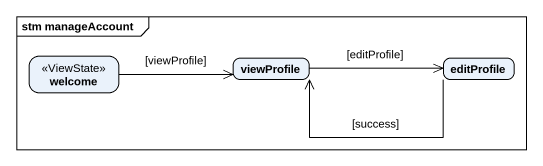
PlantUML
@startuml
mainframe stm manageAccount
hide empty description
state welcome <<ViewState>>
state viewProfile
state editProfile
welcome -right-> viewProfile : [viewProfile]
viewProfile -right-> editProfile : [editProfile]
editProfile -left-> viewProfile : [success]
@enduml
